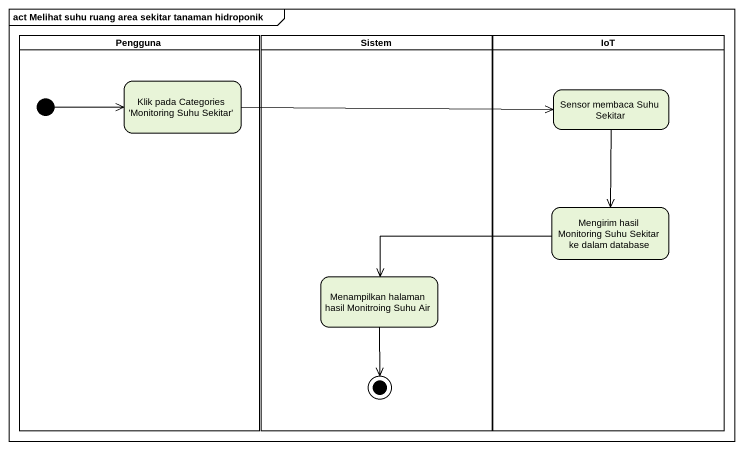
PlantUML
@startuml
mainframe act Melihat suhu ruang area sekitar tanaman hidroponik
hide empty description
state Pengguna <<partition>> {
  state "Klik pada Categories 'Monitoring Suhu Sekitar'" as Klik_pada_Categories
  [*] -right-> Klik_pada_Categories
}
state Sistem <<partition>> {
  state "Menampilkan halaman hasil Monitroing Suhu Air" as Menampilkan_halaman_hasil
  Menampilkan_halaman_hasil --> [*]
}
state IoT <<partition>> {
  state "Sensor membaca Suhu Sekitar" as Sensor_membaca_Suhu_Sekitar
  state "Mengirim hasil Monitoring Suhu Sekitar ke dalam database" as Mengirim_hasil_Monitoring
}
Klik_pada_Categories -right-> Sensor_membaca_Suhu_Sekitar
Sensor_membaca_Suhu_Sekitar --> Mengirim_hasil_Monitoring
Mengirim_hasil_Monitoring -left-> Menampilkan_halaman_hasil
@enduml
